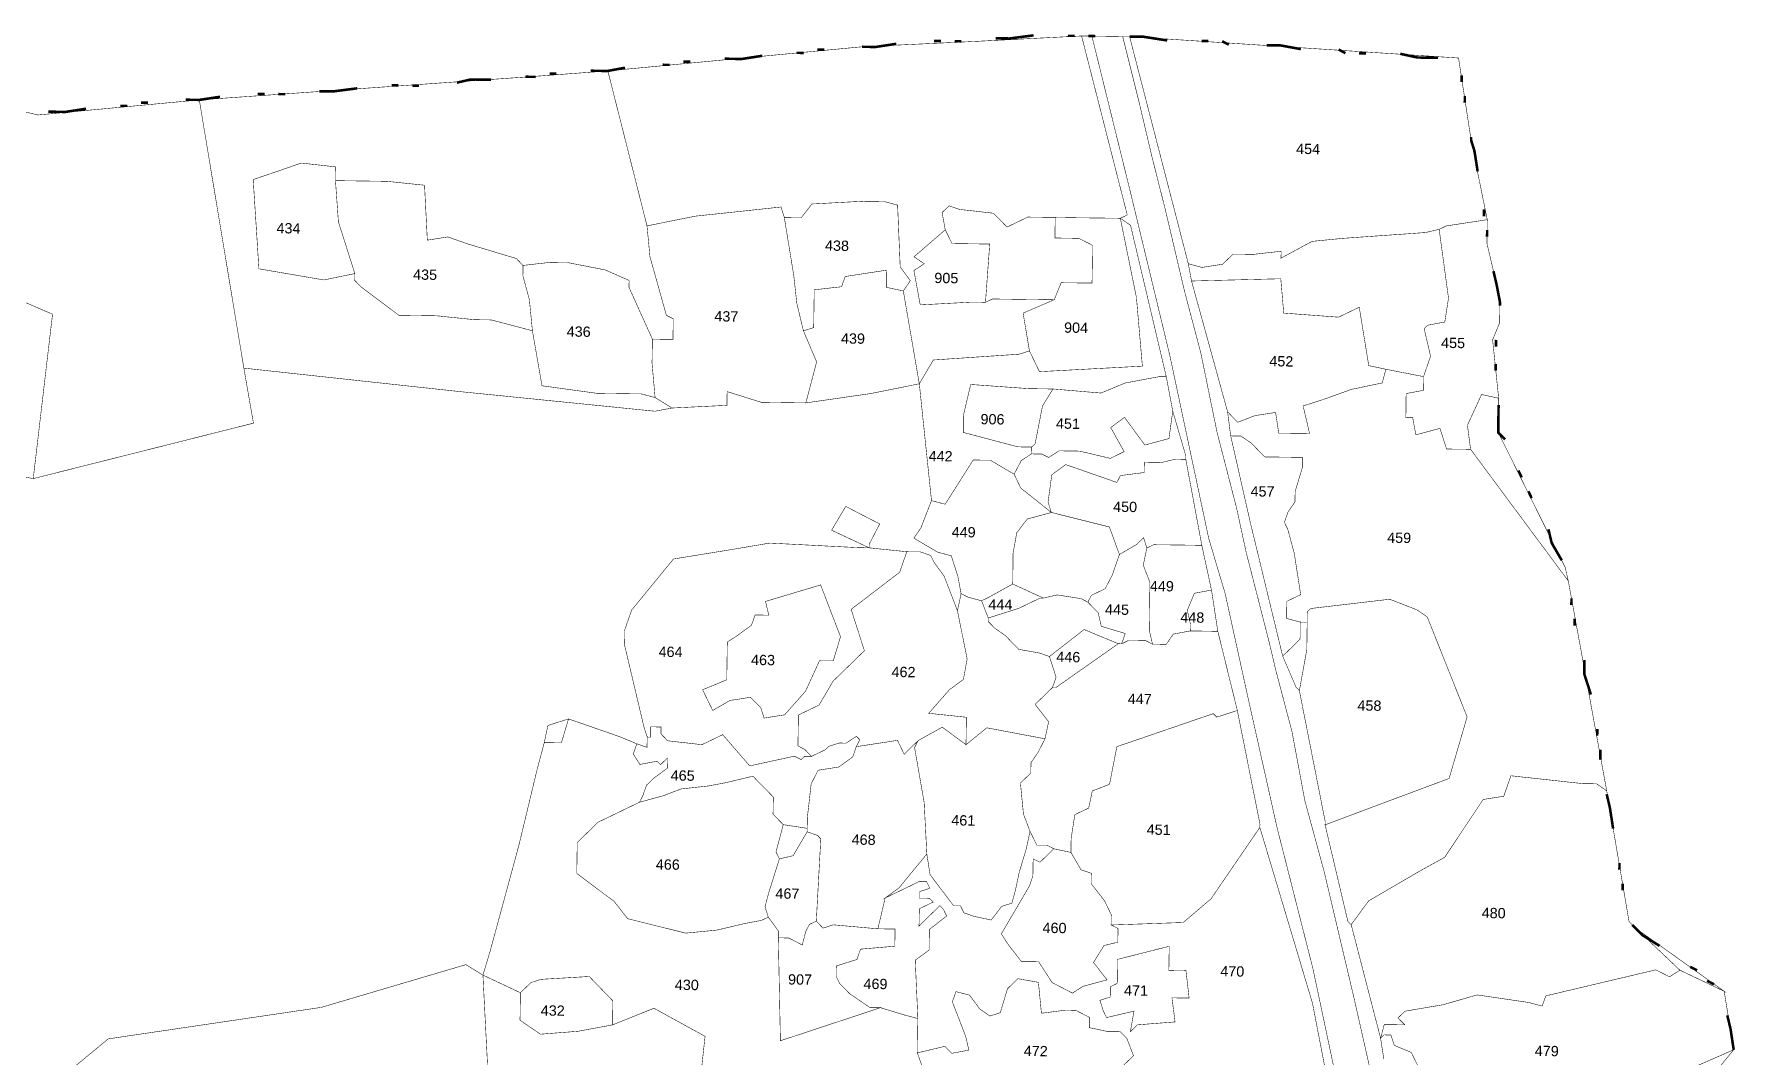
# Model space of a CAD drawing. Header units: metres. Extents: x 259278 to 277237, y 2171369 to 2185379.
# Drawn here: x 265601 to 267567, y 2176914 to 2178096 of the extents above; entities that cross this region are included whole.
import ezdxf

# ---------------------------------------------------------------- set-up
doc = ezdxf.new("R2010")
doc.units = ezdxf.units.M
doc.header["$MEASUREMENT"] = 0
for name, color, linetype in [('SURVEY NO.', 7, 'Continuous'), ('SURVEY PLOT BOUNDARY', 35, 'Continuous'), ('VILLAGE BOUNDARY', 212, 'Continuous')]:
    doc.layers.add(name, color=color, linetype=linetype)
doc.styles.add('PDF Arial', font='arial.ttf')

msp = doc.modelspace()

# ---------------------------------------------------------------- linework, layer by layer
at = {"layer": 'SURVEY PLOT BOUNDARY', "lineweight": 18, "const_width": 0.595}
for points in [[(266654.5, 2177869.9), (266618.4, 2177838.7), (266630.2, 2177830.6), (266618.2, 2177822.8), (266625.6, 2177783.1), (266685.2, 2177786.3), (266701, 2177786.1), (266709, 2177789.9), (266748.6, 2177789.4), (266780.4, 2177789), (266744.5, 2177773.6), (266751.8, 2177729.9), (266739.9, 2177726.1), (266640.7, 2177719.4), (266624.5, 2177691.9), (266606, 2177799.2), (266614.1, 2177811), (266602.4, 2177827), (266599.4, 2177898.4), (266583.6, 2177902.6), (266559.8, 2177902.9), (266500.3, 2177899.7), (266488.2, 2177884), (266468.4, 2177884.3), (266464.6, 2177896.2), (266365.3, 2177885.6), (266309.7, 2177874.4), (266264.4, 2178053.5), (266558.2, 2178081.4), (266689.1, 2178087.6), (266812.1, 2178093.9), (266864.9, 2177887), (266856.9, 2177883.2), (266805.4, 2177883.8), (266781.6, 2177884.2), (266749.9, 2177884.6), (266725.9, 2177873), (266710.3, 2177889), (266670.7, 2177893.5), (266658.9, 2177897.6), (266650.8, 2177889.8)], [(267281.1, 2177881.6), (267233.5, 2177874.3), (267225.5, 2177870.4), (267209.6, 2177866.7), (267114.3, 2177860), (267078.6, 2177856.5), (267042.7, 2177837.1), (267042.8, 2177845.1), (267011, 2177841.5), (266987.2, 2177841.8), (266975.2, 2177830.1), (266951.3, 2177826.4), (266935.5, 2177830.6), (266867.6, 2178093.2), (267247.9, 2178068.4), (267262.5, 2177973.1)], [(266309.7, 2177874.4), (266313.1, 2177838.7), (266332.1, 2177771), (266340, 2177767), (266339.7, 2177743.2), (266315.9, 2177743.5), (266288.9, 2177803.3), (266289, 2177811.3), (266261.4, 2177823.5), (266217.9, 2177832), (266198.1, 2177832.3), (266166.3, 2177828.7), (266158.5, 2177836.7), (266103.2, 2177853.3), (266079.5, 2177861.6), (266055.7, 2177857.9), (266052.5, 2177921.4), (266009, 2177925.9), (265949.5, 2177926.7), (265949.7, 2177942.6), (265910.1, 2177947), (265854.4, 2177927.9), (265861, 2177824.8), (265936.1, 2177811.9), (265971.9, 2177819.3), (265971.8, 2177811.4), (265979.6, 2177803.4), (266022.8, 2177771.1), (266066.4, 2177770.5), (266110, 2177766), (266129.8, 2177765.7), (266177.2, 2177753.2), (266188.3, 2177689.6), (266251.6, 2177680.9), (266303.2, 2177680.2), (266319, 2177676), (266338.6, 2177663.9), (266318.8, 2177660.2), (266093.1, 2177682.9), (265843.6, 2177710), (265792.1, 2178020), (266173.1, 2178046.7), (266264.4, 2178053.5)], [(265622.4, 2177772.3), (265600.1, 2177582.3), (264741.9, 2177748.1), (264914.1, 2177880.7), (265066.1, 2177981.8), (265066.4, 2178009.6), (265109.8, 2177993.1)], [(265792.1, 2178020), (265843.6, 2177710), (265854.7, 2177646.4), (265600.1, 2177582.3), (265622.4, 2177772.3), (265109.8, 2177993.1), (265066.4, 2178009.6), (265363.7, 2178001.7), (265419.2, 2178001), (265570, 2178011), (265605.6, 2178002.6)], [(265949.5, 2177926.7), (265952.9, 2177879.1), (265971.9, 2177819.3), (265936.1, 2177811.9), (265861, 2177824.8), (265854.4, 2177927.9), (265910.1, 2177947), (265949.7, 2177942.6)], [(266166.3, 2177828.7), (266166.2, 2177816.8), (266173.7, 2177789), (266177.2, 2177753.2), (266129.8, 2177765.7), (266110, 2177766), (266066.4, 2177770.5), (266022.8, 2177771.1), (265979.6, 2177803.4), (265971.8, 2177811.4), (265971.9, 2177819.3), (265952.9, 2177879.1), (265949.5, 2177926.7), (266009, 2177925.9), (266052.5, 2177921.4), (266055.7, 2177857.9), (266079.5, 2177861.6), (266103.2, 2177853.3), (266158.5, 2177836.7)], [(266468.4, 2177884.3), (266479.4, 2177816.7), (266482.9, 2177784.9), (266486.7, 2177769), (266490.5, 2177753.1), (266505.8, 2177717.2), (266493.3, 2177669.8), (266441.8, 2177670.5), (266402.3, 2177682.9), (266402.1, 2177667), (266338.6, 2177663.9), (266319, 2177676), (266315.5, 2177715.7), (266315.9, 2177743.5), (266339.7, 2177743.2), (266340, 2177767), (266332.1, 2177771), (266313.1, 2177838.7), (266309.7, 2177874.4), (266365.3, 2177885.6), (266464.6, 2177896.2)], [(266606, 2177799.2), (266586.3, 2177803.4), (266586.5, 2177823.2), (266538.8, 2177815.9), (266534.7, 2177804.1), (266503, 2177800.5), (266502.4, 2177756.9), (266490.5, 2177753.1), (266486.7, 2177769), (266482.9, 2177784.9), (266479.4, 2177816.7), (266468.4, 2177884.3), (266488.2, 2177884), (266500.3, 2177899.7), (266559.8, 2177902.9), (266583.6, 2177902.6), (266599.4, 2177898.4), (266602.4, 2177827), (266614.1, 2177811)], [(266781.6, 2177884.2), (266781.3, 2177860.4), (266809, 2177860), (266824.8, 2177851.9), (266824.2, 2177808.3), (266788.5, 2177808.7), (266780.4, 2177789), (266748.6, 2177789.4), (266709, 2177789.9), (266701, 2177786.1), (266705.9, 2177853.4), (266662.3, 2177854), (266654.5, 2177869.9), (266650.8, 2177889.8), (266658.9, 2177897.6), (266670.7, 2177893.5), (266710.3, 2177889), (266725.9, 2177873), (266749.9, 2177884.6)], [(266868.7, 2177875.1), (266910, 2177700.1), (266902.1, 2177700.2), (266862.4, 2177692.8), (266834.5, 2177681.2), (266779, 2177685.9), (266751.3, 2177686.3), (266683.9, 2177691.1), (266675.5, 2177655.5), (266675.3, 2177635.7), (266738.5, 2177619), (266754.4, 2177618.8), (266754.2, 2177610.9), (266742.3, 2177603.1), (266734.1, 2177587.4), (266706.6, 2177603.6), (266686.8, 2177603.8), (266654.4, 2177552.7), (266638.6, 2177556.9), (266624.5, 2177691.9), (266640.7, 2177719.4), (266739.9, 2177726.1), (266751.8, 2177729.9), (266763.4, 2177705.9), (266882.4, 2177712.3), (266875.5, 2177791.7), (266856.9, 2177883.2)], [(266856.9, 2177883.2), (266875.5, 2177791.7), (266882.4, 2177712.3), (266763.4, 2177705.9), (266751.8, 2177729.9), (266744.5, 2177773.6), (266780.4, 2177789), (266788.5, 2177808.7), (266824.2, 2177808.3), (266824.8, 2177851.9), (266809, 2177860), (266781.3, 2177860.4), (266781.6, 2177884.2), (266805.4, 2177883.8)], [(267225.5, 2177870.4), (267236.3, 2177791), (267232, 2177763.3), (267212.1, 2177759.6), (267208.1, 2177755.7), (267215.6, 2177723.8), (267207.4, 2177700.2), (267163.9, 2177708.7), (267144.1, 2177712.9), (267133.1, 2177780.4), (267109.2, 2177768.9), (267045.8, 2177773.6), (267042.4, 2177813.3), (266939.2, 2177810.7), (266935.5, 2177830.6), (266951.3, 2177826.4), (266975.2, 2177830.1), (266987.2, 2177841.8), (267011, 2177841.5), (267042.8, 2177845.1), (267042.7, 2177837.1), (267078.6, 2177856.5), (267114.3, 2177860), (267209.6, 2177866.7)], [(267294.3, 2177675.2), (267274.5, 2177679.5), (267258.2, 2177644), (267261.8, 2177616.2), (267234.1, 2177616.5), (267226.4, 2177640.4), (267198.6, 2177632.9), (267194.9, 2177652.7), (267187, 2177652.8), (267187.3, 2177680.6), (267207.2, 2177684.3), (267207.4, 2177700.2), (267215.6, 2177723.8), (267208.1, 2177755.7), (267212.1, 2177759.6), (267232, 2177763.3), (267236.3, 2177791), (267225.5, 2177870.4), (267233.5, 2177874.3), (267281.1, 2177881.6), (267280.8, 2177853.9), (267288.3, 2177822), (267295.8, 2177786.3), (267295.4, 2177762.5), (267287.3, 2177742.7)], [(266701, 2177786.1), (266685.2, 2177786.3), (266625.6, 2177783.1), (266618.2, 2177822.8), (266630.2, 2177830.6), (266618.4, 2177838.7), (266654.5, 2177869.9), (266662.3, 2177854), (266705.9, 2177853.4)], [(266315.9, 2177743.5), (266315.5, 2177715.7), (266319, 2177676), (266303.2, 2177680.2), (266251.6, 2177680.9), (266188.3, 2177689.6), (266177.2, 2177753.2), (266173.7, 2177789), (266166.2, 2177816.8), (266166.3, 2177828.7), (266198.1, 2177832.3), (266217.9, 2177832), (266261.4, 2177823.5), (266289, 2177811.3), (266288.9, 2177803.3)], [(266624.5, 2177691.9), (266568.8, 2177680.7), (266493.3, 2177669.8), (266505.8, 2177717.2), (266490.5, 2177753.1), (266502.4, 2177756.9), (266503, 2177800.5), (266534.7, 2177804.1), (266538.8, 2177815.9), (266586.5, 2177823.2), (266586.3, 2177803.4), (266606, 2177799.2)], [(267163.9, 2177708.7), (267159.7, 2177692.9), (267123.9, 2177685.4), (267092.1, 2177673.9), (267068.2, 2177666.3), (267075.7, 2177634.5), (267040, 2177634.9), (267036.4, 2177658.8), (267012.5, 2177655.1), (266992.6, 2177647.4), (266980.9, 2177659.5), (266939.2, 2177810.7), (267042.4, 2177813.3), (267045.8, 2177773.6), (267109.2, 2177768.9), (267133.1, 2177780.4), (267144.1, 2177712.9)], [(266910, 2177700.1), (266917.5, 2177660.3), (266913.1, 2177628.6), (266885.2, 2177621.1), (266861.8, 2177653.1), (266845.8, 2177641.4), (266861.3, 2177613.5), (266845.4, 2177605.7), (266809.8, 2177614.1), (266786, 2177614.4), (266774, 2177606.7), (266766.1, 2177610.7), (266754.2, 2177610.9), (266754.4, 2177618.8), (266758.4, 2177622.7), (266766.9, 2177666.2), (266779, 2177685.9), (266834.5, 2177681.2), (266862.4, 2177692.8), (266902.1, 2177700.2)], [(267419.2, 2177221.5), (267407.5, 2177229.6), (267391.6, 2177229.8), (267308.4, 2177238.9), (267300.2, 2177215.2), (267276.4, 2177211.5), (267231.9, 2177144.7), (267203.9, 2177129.2), (267144, 2177094.3), (267123.8, 2177066.8), (267119.9, 2177070.8), (267093.6, 2177182.2), (267237, 2177235.8), (267257.8, 2177306.9), (267211.7, 2177422.5), (267199.9, 2177430.6), (267168.4, 2177442.9), (267077, 2177432.2), (267073, 2177428.3), (267072.9, 2177416.4), (267064.9, 2177416.5), (267049.1, 2177420.7), (267049.4, 2177440.5), (267065.4, 2177448.2), (267058, 2177495.9), (267050.5, 2177523.8), (267046.6, 2177531.7), (267050.7, 2177543.6), (267058.8, 2177555.4), (267059, 2177567.3), (267067.3, 2177594.9), (267067.4, 2177606.8), (267055.5, 2177607), (267023.8, 2177607.4), (267008.2, 2177623.4), (266996.4, 2177631.5), (266984.5, 2177631.7), (266980.9, 2177659.5), (266992.6, 2177647.4), (267012.5, 2177655.1), (267036.4, 2177658.8), (267040, 2177634.9), (267075.7, 2177634.5), (267068.2, 2177666.3), (267092.1, 2177673.9), (267123.9, 2177685.4), (267159.7, 2177692.9), (267163.9, 2177708.7), (267207.4, 2177700.2), (267207.2, 2177684.3), (267187.3, 2177680.6), (267187, 2177652.8), (267194.9, 2177652.7), (267198.6, 2177632.9), (267226.4, 2177640.4), (267234.1, 2177616.5), (267261.8, 2177616.2), (267374.8, 2177464)], [(266779, 2177685.9), (266766.9, 2177666.2), (266758.4, 2177622.7), (266754.4, 2177618.8), (266738.5, 2177619), (266675.3, 2177635.7), (266675.5, 2177655.5), (266683.9, 2177691.1), (266751.3, 2177686.3)], [(267374.8, 2177464), (267261.8, 2177616.2), (267258.2, 2177644), (267274.5, 2177679.5), (267294.3, 2177675.2), (267293.8, 2177635.6), (267371.1, 2177479.9)], [(266734.1, 2177587.4), (266742.3, 2177603.1), (266754.2, 2177610.9), (266766.1, 2177610.7), (266774, 2177606.7), (266786, 2177614.4), (266809.8, 2177614.1), (266845.4, 2177605.7), (266861.3, 2177613.5), (266845.8, 2177641.4), (266861.8, 2177653.1), (266885.2, 2177621.1), (266913.1, 2177628.6), (266917.5, 2177660.3), (266932.6, 2177608.6), (266932.6, 2177604.6), (266920.7, 2177604.8), (266904.8, 2177601), (266885, 2177601.3), (266884.8, 2177589.4), (266857, 2177585.8), (266852.9, 2177577.9), (266805.6, 2177594.4), (266793.7, 2177598.5), (266777.7, 2177586.8), (266773.3, 2177555.1), (266777.2, 2177543.2), (266741.8, 2177571.4)], [(267064.9, 2177416.5), (267064.7, 2177396.7), (267052.6, 2177384.9), (267044.6, 2177377.1), (267007, 2177532.3), (266984.5, 2177631.7), (266996.4, 2177631.5), (267008.2, 2177623.4), (267023.8, 2177607.4), (267055.5, 2177607), (267067.4, 2177606.8), (267067.3, 2177594.9), (267059, 2177567.3), (267058.8, 2177555.4), (267050.7, 2177543.6), (267046.6, 2177531.7), (267050.5, 2177523.8), (267058, 2177495.9), (267065.4, 2177448.2), (267049.4, 2177440.5), (267049.1, 2177420.7)], [(266777.2, 2177543.2), (266749.3, 2177535.6), (266737.2, 2177519.9), (266732.9, 2177496.2), (266732.8, 2177484.3), (266732.5, 2177460.5), (266704.5, 2177445), (266696.5, 2177441.1), (266680.7, 2177445.3), (266672.8, 2177449.4), (266669.1, 2177469.2), (266661.5, 2177493.1), (266645.7, 2177497.3), (266618.2, 2177513.5), (266626.3, 2177525.3), (266638.6, 2177556.9), (266654.4, 2177552.7), (266686.8, 2177603.8), (266706.6, 2177603.6), (266734.1, 2177587.4), (266741.8, 2177571.4)], [(266777.2, 2177543.2), (266773.3, 2177555.1), (266777.7, 2177586.8), (266793.7, 2177598.5), (266805.6, 2177594.4), (266852.9, 2177577.9), (266857, 2177585.8), (266884.8, 2177589.4), (266885, 2177601.3), (266904.8, 2177601), (266920.7, 2177604.8), (266932.6, 2177604.6), (266951.1, 2177505.2), (266923.4, 2177505.6), (266895.6, 2177505.9), (266887.6, 2177502.1), (266883.8, 2177514), (266875.8, 2177506.2), (266855.8, 2177494.6), (266844.3, 2177526.4)], [(266566.5, 2177502.3), (266523.1, 2177522.7), (266539.4, 2177550.2), (266578.7, 2177529.9), (266566.5, 2177506.3)], [(266855.8, 2177494.6), (266847.6, 2177470.9), (266839.4, 2177455.1), (266823.5, 2177447.4), (266819.4, 2177439.5), (266811.5, 2177443.6), (266783.8, 2177447.9), (266767.9, 2177444.2), (266732.5, 2177460.5), (266732.8, 2177484.3), (266732.9, 2177496.2), (266737.2, 2177519.9), (266749.3, 2177535.6), (266777.2, 2177543.2), (266844.3, 2177526.4)], [(266566.5, 2177502.3), (266610, 2177497.8), (266601.8, 2177474.1), (266545.7, 2177431.2), (266561, 2177383.4), (266524.8, 2177348.2), (266508.6, 2177320.6), (266484.7, 2177309.1), (266484.2, 2177273.4), (266492.1, 2177269.3), (266499.9, 2177261.3), (266492, 2177261.4), (266488, 2177257.5), (266480.1, 2177261.5), (266428.4, 2177250.3), (266397.2, 2177286.4), (266373.2, 2177274.8), (266333.6, 2177279.3), (266325.8, 2177287.3), (266325.9, 2177295.3), (266314, 2177295.4), (266313.9, 2177283.5), (266309.9, 2177283.6), (266306.1, 2177295.5), (266283.5, 2177391), (266283.7, 2177406.8), (266292, 2177430.5), (266340.3, 2177489.4), (266407.9, 2177500.4), (266451.6, 2177507.8), (266554.6, 2177502.5)], [(266668.6, 2177429.6), (266679.8, 2177373.9), (266675.5, 2177350.2), (266659.5, 2177338.5), (266635.4, 2177311.1), (266678.9, 2177306.5), (266678.5, 2177274.8), (266651, 2177295), (266623.1, 2177279.5), (266607, 2177263.8), (266599.3, 2177279.8), (266551.6, 2177272.5), (266555.7, 2177280.4), (266551.8, 2177284.4), (266539.8, 2177276.6), (266531.8, 2177276.7), (266519.9, 2177272.9), (266515.9, 2177269), (266499.9, 2177261.3), (266492.1, 2177269.3), (266484.2, 2177273.4), (266484.7, 2177309.1), (266508.6, 2177320.6), (266524.8, 2177348.2), (266561, 2177383.4), (266545.7, 2177431.2), (266601.8, 2177474.1), (266610, 2177497.8), (266625.9, 2177497.6), (266637.7, 2177493.4), (266641.6, 2177485.5), (266653.3, 2177469.4)], [(266887.6, 2177502.1), (266883.4, 2177482.3), (266891.1, 2177462.4), (266890.9, 2177450.5), (266890.6, 2177422.7), (266890.4, 2177406.9), (266894.1, 2177391), (266886.2, 2177395), (266866.4, 2177395.3), (266858.4, 2177391.4), (266862.6, 2177403.3), (266834.9, 2177411.6), (266831.2, 2177427.5), (266823.3, 2177435.5), (266819.4, 2177439.5), (266823.5, 2177447.4), (266839.4, 2177455.1), (266847.6, 2177470.9), (266855.8, 2177494.6), (266875.8, 2177506.2), (266883.8, 2177514)], [(266894.1, 2177391), (266890.4, 2177406.9), (266890.6, 2177422.7), (266890.9, 2177450.5), (266891.1, 2177462.4), (266883.4, 2177482.3), (266887.6, 2177502.1), (266895.6, 2177505.9), (266923.4, 2177505.6), (266951.1, 2177505.2), (266962.3, 2177453.5), (266942.5, 2177449.8), (266934.3, 2177430.1), (266938, 2177414.2), (266937.9, 2177406.3), (266918.1, 2177402.6), (266910, 2177390.8)], [(266493, 2177336.7), (266468.8, 2177309.3), (266445, 2177305.6), (266441.2, 2177317.6), (266429.4, 2177329.6), (266405.6, 2177325.9), (266385.6, 2177314.3), (266374, 2177338.3), (266401.9, 2177349.8), (266402.5, 2177393.4), (266414.5, 2177401.2), (266430.5, 2177412.9), (266434.6, 2177424.7), (266450.5, 2177424.5), (266446.7, 2177440.4), (266510.4, 2177459.4), (266533.4, 2177399.6), (266525.1, 2177372), (266509.3, 2177372.2)], [(266374, 2177338.3), (266385.6, 2177314.3), (266405.6, 2177325.9), (266429.4, 2177329.6), (266441.2, 2177317.6), (266445, 2177305.6), (266468.8, 2177309.3), (266493, 2177336.7), (266509.3, 2177372.2), (266525.1, 2177372), (266533.4, 2177399.6), (266510.4, 2177459.4), (266446.7, 2177440.4), (266450.5, 2177424.5), (266434.6, 2177424.7), (266430.5, 2177412.9), (266414.5, 2177401.2), (266402.5, 2177393.4), (266401.9, 2177349.8)], [(266767.9, 2177444.2), (266764, 2177444.2), (266740, 2177432.6), (266704.2, 2177421.2), (266696.5, 2177441.1), (266704.5, 2177445), (266732.5, 2177460.5)], [(266696.5, 2177441.1), (266704.2, 2177421.2), (266704.1, 2177417.2), (266712, 2177409.2), (266723.8, 2177401.1), (266739.4, 2177385), (266763.1, 2177380.8), (266775, 2177376.7), (266778.8, 2177364.7), (266782.6, 2177352.8), (266778.5, 2177340.9), (266774.5, 2177337), (266758.4, 2177321.4), (266774, 2177301.3), (266769.8, 2177281.6), (266702.5, 2177294.3), (266678.5, 2177274.8), (266678.9, 2177306.5), (266635.4, 2177311.1), (266659.5, 2177338.5), (266675.5, 2177350.2), (266679.8, 2177373.9), (266668.6, 2177429.6), (266672.8, 2177449.4), (266680.7, 2177445.3)], [(266819.4, 2177439.5), (266823.3, 2177435.5), (266831.2, 2177427.5), (266834.9, 2177411.6), (266862.6, 2177403.3), (266858.4, 2177391.4), (266854.5, 2177391.5), (266815, 2177407.9), (266775, 2177376.7), (266763.1, 2177380.8), (266739.4, 2177385), (266723.8, 2177401.1), (266712, 2177409.2), (266704.1, 2177417.2), (266704.2, 2177421.2), (266740, 2177432.6), (266764, 2177444.2), (266767.9, 2177444.2), (266783.8, 2177447.9), (266811.5, 2177443.6)], [(266937.9, 2177406.3), (266938, 2177414.2), (266934.3, 2177430.1), (266942.5, 2177449.8), (266962.3, 2177453.5), (266969.6, 2177405.8)], [(267093.6, 2177182.2), (267093.7, 2177186.1), (267063.9, 2177337.2), (267072.5, 2177384.7), (267072.9, 2177416.4), (267073, 2177428.3), (267077, 2177432.2), (267168.4, 2177442.9), (267199.9, 2177430.6), (267211.7, 2177422.5), (267257.8, 2177306.9), (267237, 2177235.8)], [(266992.2, 2177314.3), (266968.4, 2177306.7), (266964.4, 2177310.7), (266852.9, 2177272.5), (266844.4, 2177229), (266824.5, 2177221.4), (266820.3, 2177201.6), (266804.3, 2177193.9), (266800, 2177166.2), (266799.8, 2177150.3), (266780, 2177154.5), (266772.2, 2177158.6), (266760.3, 2177158.7), (266752.5, 2177174.7), (266744.9, 2177194.6), (266741.4, 2177230.4), (266753.4, 2177242.1), (266753.6, 2177254), (266761.7, 2177265.8), (266769.8, 2177281.6), (266774, 2177301.3), (266758.4, 2177321.4), (266774.5, 2177337), (266778.5, 2177340.9), (266782.5, 2177340.9), (266854.5, 2177391.5), (266858.4, 2177391.4), (266866.4, 2177395.3), (266886.2, 2177395), (266894.1, 2177391), (266910, 2177390.8), (266918.1, 2177402.6), (266937.9, 2177406.3), (266969.6, 2177405.8)], [(266854.5, 2177391.5), (266782.5, 2177340.9), (266778.5, 2177340.9), (266782.6, 2177352.8), (266778.8, 2177364.7), (266775, 2177376.7), (266815, 2177407.9)], [(267044.6, 2177377.1), (267052.6, 2177384.9), (267064.7, 2177396.7), (267064.9, 2177416.5), (267072.9, 2177416.4), (267072.5, 2177384.7), (267063.9, 2177337.2), (267060, 2177341.2)], [(266190.9, 2177277.2), (266195.1, 2177297), (266219, 2177304.6), (266210.7, 2177276.9)], [(267018.2, 2177179.2), (266961.7, 2177096.6), (266929.6, 2177069.3), (266846.3, 2177066.4), (266846.4, 2177078.3), (266838.7, 2177094.3), (266823.1, 2177114.3), (266823.3, 2177126.2), (266811.4, 2177130.3), (266799.8, 2177150.3), (266800, 2177166.2), (266804.3, 2177193.9), (266820.3, 2177201.6), (266824.5, 2177221.4), (266844.4, 2177229), (266852.9, 2177272.5), (266964.4, 2177310.7), (266968.4, 2177306.7), (266992.2, 2177314.3), (267018.3, 2177183.1)], [(266499.9, 2177261.3), (266515.9, 2177269), (266519.9, 2177272.9), (266531.8, 2177276.7), (266539.8, 2177276.6), (266551.8, 2177284.4), (266555.7, 2177280.4), (266551.6, 2177272.5), (266547.5, 2177260.7), (266531.5, 2177249), (266507.6, 2177245.3), (266499.5, 2177229.6), (266495, 2177190), (266494.9, 2177178.1), (266467.2, 2177182.4), (266455.4, 2177194.4), (266455.6, 2177206.3), (266455.7, 2177214.3), (266436.1, 2177234.3), (266432.2, 2177238.4), (266400.4, 2177230.8), (266380.5, 2177227.1), (266348.8, 2177223.6), (266328.8, 2177215.9), (266301, 2177208.3), (266305, 2177216.2), (266309.2, 2177228.1), (266317.2, 2177235.9), (266333.2, 2177247.6), (266333.4, 2177259.5), (266325.3, 2177251.6), (266321.4, 2177255.7), (266301.5, 2177252), (266293.8, 2177264), (266297.9, 2177275.8), (266309.7, 2177271.7), (266309.9, 2177283.6), (266313.9, 2177283.5), (266314, 2177295.4), (266325.9, 2177295.3), (266325.8, 2177287.3), (266333.6, 2177279.3), (266373.2, 2177274.8), (266397.2, 2177286.4), (266428.4, 2177250.3), (266480.1, 2177261.5), (266488, 2177257.5), (266492, 2177261.4)], [(266633.2, 2177148.5), (266601, 2177109.3), (266585, 2177097.6), (266576.6, 2177062), (266525.1, 2177066.6), (266513.2, 2177062.8), (266505.4, 2177070.9), (266510.6, 2177166), (266506.7, 2177170), (266494.8, 2177174.1), (266494.9, 2177178.1), (266495, 2177190), (266499.5, 2177229.6), (266507.6, 2177245.3), (266531.5, 2177249), (266547.5, 2177260.7), (266551.6, 2177272.5), (266599.3, 2177279.8), (266607, 2177263.8), (266623.1, 2177279.5), (266619, 2177271.6), (266630.1, 2177208)], [(266769.8, 2177281.6), (266761.7, 2177265.8), (266753.6, 2177254), (266753.4, 2177242.1), (266741.4, 2177230.4), (266744.9, 2177194.6), (266752.5, 2177174.7), (266748.3, 2177154.9), (266740, 2177127.3), (266735.8, 2177107.5), (266731.6, 2177091.7), (266719.7, 2177087.9), (266707.6, 2177072.2), (266687.8, 2177076.4), (266676, 2177080.5), (266672.1, 2177088.5), (266664.2, 2177088.6), (266636.9, 2177124.7), (266633.2, 2177148.5), (266630.1, 2177208), (266619, 2177271.6), (266623.1, 2177279.5), (266651, 2177295), (266678.5, 2177274.8), (266702.5, 2177294.3)], [(266467.2, 2177182.4), (266458.8, 2177150.8), (266462.7, 2177142.8), (266450.3, 2177103.3), (266446.1, 2177087.5), (266449.9, 2177075.5), (266441.9, 2177071.7), (266422.1, 2177068), (266406.2, 2177064.2), (266390.2, 2177060.5), (266354.5, 2177057), (266287.3, 2177073.7), (266271.7, 2177093.7), (266228.5, 2177126), (266229, 2177161.7), (266253.1, 2177185.2), (266301, 2177208.3), (266328.8, 2177215.9), (266348.8, 2177223.6), (266380.5, 2177227.1), (266400.4, 2177230.8), (266432.2, 2177238.4), (266436.1, 2177234.3), (266455.7, 2177214.3), (266455.6, 2177206.3), (266455.4, 2177194.4)], [(267503.8, 2177014.2), (267491.8, 2177006.5), (267476, 2177014.6), (267348.8, 2176984.5), (267344.6, 2176972.7), (267328.8, 2176976.9), (267269.5, 2176985.6), (267229.7, 2176974.2), (267186, 2176966.8), (267177.9, 2176959), (267185.8, 2176951), (267162, 2176951.3), (267157.8, 2176935.5), (267123.8, 2177066.8), (267144, 2177094.3), (267203.9, 2177129.2), (267231.9, 2177144.7), (267276.4, 2177211.5), (267300.2, 2177215.2), (267308.4, 2177238.9), (267391.6, 2177229.8), (267407.5, 2177229.6), (267419.2, 2177221.5), (267445, 2177070.5), (267452.9, 2177062.5)], [(266494.9, 2177178.1), (266494.8, 2177174.1), (266478.6, 2177146.5), (266462.7, 2177142.8), (266458.8, 2177150.8), (266467.2, 2177182.4)], [(266461.5, 2177051.6), (266461.6, 2177059.5), (266449.9, 2177075.5), (266446.1, 2177087.5), (266450.3, 2177103.3), (266462.7, 2177142.8), (266478.6, 2177146.5), (266494.8, 2177174.1), (266506.7, 2177170), (266510.6, 2177166), (266505.4, 2177070.9), (266497.4, 2177067), (266493.3, 2177059.1), (266489.1, 2177043.3), (266481.3, 2177047.4), (266473.4, 2177051.4)], [(266799.8, 2177150.3), (266811.4, 2177130.3), (266823.3, 2177126.2), (266823.1, 2177114.3), (266838.7, 2177094.3), (266846.4, 2177078.3), (266846.3, 2177066.4), (266854.2, 2177062.4), (266854, 2177046.5), (266838, 2177042.7), (266825.9, 2177023.1), (266841.5, 2177003), (266813.6, 2176995.5), (266801.6, 2176987.7), (266778, 2176999.9), (266762.5, 2177023.9), (266742.6, 2177024.1), (266727, 2177044.2), (266719.3, 2177056.2), (266735.5, 2177083.7), (266751.7, 2177111.3), (266755.8, 2177123.1), (266755.9, 2177131), (266756.1, 2177142.9), (266764, 2177138.9), (266772, 2177146.7), (266780, 2177154.5)], [(266579.4, 2176970.8), (266567.5, 2176970.9), (266543.9, 2176987.1), (266532.2, 2176999.1), (266528.3, 2177007.1), (266528.5, 2177019), (266552.4, 2177026.6), (266556.5, 2177038.5), (266596.2, 2177041.9), (266596.4, 2177057.8), (266596.4, 2177061.7), (266576.6, 2177062), (266585, 2177097.6), (266624.9, 2177116.9), (266632.8, 2177116.8), (266636.7, 2177108.8), (266624.8, 2177105), (266624.7, 2177097.1), (266636.5, 2177096.9), (266640.5, 2177092.9), (266624.5, 2177085.2), (266624.2, 2177065.3), (266648.3, 2177088.8), (266652.2, 2177084.8), (266656.1, 2177076.8), (266636.1, 2177061.2), (266635.8, 2177037.4), (266619.8, 2177025.7), (266622.8, 2176958.3), (266607, 2176962.5)], [(266576.6, 2177062), (266596.4, 2177061.7), (266596.4, 2177057.8), (266596.2, 2177041.9), (266556.5, 2177038.5), (266552.4, 2177026.6), (266528.5, 2177019), (266528.3, 2177007.1), (266532.2, 2176999.1), (266543.9, 2176987.1), (266567.5, 2176970.9), (266579.4, 2176970.8), (266463.9, 2176932.6), (266461.5, 2177051.6), (266473.4, 2177051.4), (266481.3, 2177047.4), (266489.1, 2177043.3), (266493.3, 2177059.1), (266497.4, 2177067), (266505.4, 2177070.9), (266513.2, 2177062.8), (266525.1, 2177066.6)], [(267555, 2176989.8), (267503.8, 2177014.2), (267452.9, 2177062.5)], [(266916.6, 2176982.2), (266920.2, 2176954.4), (266876.5, 2176951), (266868.5, 2176943.2), (266872.7, 2176966.9), (266840.9, 2176959.4), (266837.1, 2176967.4), (266833.3, 2176979.3), (266845.2, 2176983.2), (266845.4, 2176995.1), (266853.3, 2176998.9), (266853.7, 2177026.7), (266913.4, 2177041.8), (266913, 2177014), (266932.8, 2177013.7), (266936.4, 2176982)], [(266837.1, 2176967.4), (266840.9, 2176959.4), (266872.7, 2176966.9), (266868.5, 2176943.2), (266876.5, 2176951), (266920.2, 2176954.4), (266916.6, 2176982.2), (266936.4, 2176982), (266932.8, 2177013.7), (266913, 2177014), (266913.4, 2177041.8), (266853.7, 2177026.7), (266853.3, 2176998.9), (266845.4, 2176995.1), (266845.2, 2176983.2), (266833.3, 2176979.3)], [(266120, 2177008.5), (266163.3, 2176988.1), (266162.9, 2176956.3), (266186.5, 2176940.2), (266230.1, 2176943.6), (266269.9, 2176951), (266317.7, 2176970.2), (266376.8, 2176937.7), (266367.7, 2176854.5), (266327.6, 2176819.4), (266327.3, 2176795.6), (266350.8, 2176767.5), (266390.4, 2176767), (266528.3, 2176701.8), (266583.7, 2176693.1), (266611.4, 2176688.8), (266643.1, 2176688.4), (266372.8, 2176632.4), (266138.2, 2176580), (266138.3, 2176591.8), (266128.5, 2176750.6), (266126.3, 2176885.4)], [(266269.9, 2176951), (266230.1, 2176943.6), (266186.5, 2176940.2), (266162.9, 2176956.3), (266163.3, 2176988.1), (266175.4, 2176999.8), (266187.3, 2177003.6), (266242.9, 2177006.9), (266270.2, 2176978.7)]]:
    msp.add_lwpolyline(points, close=True, dxfattribs=at)
for points in [[(267101.3, 2176860.9), (267079, 2176976.2), (267018.2, 2177179.2), (267018.3, 2177183.1), (266992.2, 2177314.3), (266969.6, 2177405.8), (266962.3, 2177453.5), (266951.1, 2177505.2), (266932.6, 2177604.6), (266932.6, 2177608.6), (266917.5, 2177660.3), (266910, 2177700.1), (266868.7, 2177875.1), (266856.9, 2177883.2), (266864.9, 2177887), (266812.1, 2178093.9), (266824, 2178093.8), (266869.2, 2177910.8), (266914.3, 2177723.8), (266959.1, 2177513.1), (266978.1, 2177449.4), (267004.3, 2177330), (267038.1, 2177178.9), (267079.6, 2177015.8), (267105.7, 2176892.5)], [(267105.7, 2176892.5), (267079.6, 2177015.8), (267038.1, 2177178.9), (267004.3, 2177330), (266978.1, 2177449.4), (266959.1, 2177513.1), (266914.3, 2177723.8), (266869.2, 2177910.8), (266824, 2178093.8), (266859.6, 2178093.3), (266878.5, 2178017.7), (266893.5, 2177954.1), (266908.6, 2177894.4), (266931.1, 2177798.9), (266950, 2177727.3), (266968.7, 2177635.9), (266980, 2177592.1), (266991.3, 2177548.3), (267002.5, 2177496.6), (267029, 2177393.2), (267036.5, 2177361.4), (267055.4, 2177289.7), (267070.2, 2177210.2), (267092.9, 2177126.7), (267107.9, 2177063), (267126.7, 2176983.5), (267149.2, 2176884)], [(267149.2, 2176884), (267126.7, 2176983.5), (267107.9, 2177063), (267092.9, 2177126.7), (267070.2, 2177210.2), (267055.4, 2177289.7), (267036.5, 2177361.4), (267029, 2177393.2), (267002.5, 2177496.6), (266991.3, 2177548.3), (266980, 2177592.1), (266968.7, 2177635.9), (266950, 2177727.3), (266931.1, 2177798.9), (266908.6, 2177894.4), (266893.5, 2177954.1), (266878.5, 2178017.7), (266859.6, 2178093.3), (266867.6, 2178093.2), (266935.5, 2177830.6), (266939.2, 2177810.7), (266980.9, 2177659.5), (266984.5, 2177631.7), (267007, 2177532.3), (267044.6, 2177377.1), (267060, 2177341.2), (267063.9, 2177337.2), (267093.7, 2177186.1), (267093.6, 2177182.2), (267119.9, 2177070.8), (267123.8, 2177066.8), (267157.8, 2176935.5), (267161.5, 2176911.6)], [(266867.6, 2178093.2), (266867.6, 2178093.2)], [(265600.1, 2177582.3), (265854.7, 2177646.4), (265843.6, 2177710), (266093.1, 2177682.9), (266318.8, 2177660.2), (266338.6, 2177663.9), (266402.1, 2177667), (266402.3, 2177682.9), (266441.8, 2177670.5), (266493.3, 2177669.8), (266568.8, 2177680.7), (266624.5, 2177691.9), (266638.6, 2177556.9), (266626.3, 2177525.3), (266618.2, 2177513.5), (266645.7, 2177497.3), (266661.5, 2177493.1), (266669.1, 2177469.2), (266672.8, 2177449.4), (266668.6, 2177429.6), (266653.3, 2177469.4), (266641.6, 2177485.5), (266637.7, 2177493.4), (266625.9, 2177497.6), (266610, 2177497.8), (266566.5, 2177502.3), (266566.5, 2177506.3), (266578.7, 2177529.9), (266539.4, 2177550.2), (266523.1, 2177522.7), (266566.5, 2177502.3), (266554.6, 2177502.5), (266451.6, 2177507.8), (266407.9, 2177500.4), (266340.3, 2177489.4), (266292, 2177430.5), (266283.7, 2177406.8), (266283.5, 2177391), (266306.1, 2177295.5), (266309.9, 2177283.6), (266309.7, 2177271.7), (266297.9, 2177275.8), (266278.2, 2177284), (266219, 2177304.6), (266195.1, 2177297), (266190.9, 2177277.2), (266182.5, 2177245.6), (266161.6, 2177158.6), (266128.3, 2177036.1), (266120, 2177008.5), (266100.3, 2177020.6), (265933.1, 2176971.2), (265686.8, 2176934.8), (265634.7, 2176891.8)], [(266367.7, 2176854.5), (266376.8, 2176937.7), (266317.7, 2176970.2), (266269.9, 2176951), (266270.2, 2176978.7), (266242.9, 2177006.9), (266187.3, 2177003.6), (266175.4, 2176999.8), (266163.3, 2176988.1), (266120, 2177008.5), (266128.3, 2177036.1), (266161.6, 2177158.6), (266182.5, 2177245.6), (266190.9, 2177277.2), (266210.7, 2177276.9), (266219, 2177304.6), (266278.2, 2177284), (266297.9, 2177275.8), (266293.8, 2177264), (266301.5, 2177252), (266321.4, 2177255.7), (266325.3, 2177251.6), (266333.4, 2177259.5), (266333.2, 2177247.6), (266317.2, 2177235.9), (266309.2, 2177228.1), (266305, 2177216.2), (266301, 2177208.3), (266253.1, 2177185.2), (266229, 2177161.7), (266228.5, 2177126), (266271.7, 2177093.7), (266287.3, 2177073.7), (266354.5, 2177057), (266390.2, 2177060.5), (266406.2, 2177064.2), (266422.1, 2177068), (266441.9, 2177071.7), (266449.9, 2177075.5), (266461.6, 2177059.5), (266461.5, 2177051.6), (266463.9, 2176932.6), (266579.4, 2176970.8), (266607, 2176962.5), (266622.8, 2176958.3), (266622.3, 2176918.6), (266637.6, 2176874.8)], [(266856, 2176899.7), (266872.1, 2176915.4), (266864.4, 2176935.3), (266856.6, 2176943.4), (266840.7, 2176943.6), (266821, 2176947.8), (266821.1, 2176959.7), (266805.4, 2176967.8), (266793.5, 2176968), (266765.7, 2176964.4), (266762.2, 2177000.1), (266738.4, 2177004.4), (266726.4, 2176992.6), (266718.1, 2176965), (266706.1, 2176961.2), (266694.4, 2176969.3), (266682.7, 2176985.3), (266666.9, 2176989.4), (266662.7, 2176977.6), (266678.1, 2176937.7), (266681.8, 2176921.8), (266662, 2176918.1), (266654.1, 2176926.2), (266622.3, 2176918.6), (266622.8, 2176958.3), (266619.8, 2177025.7), (266635.8, 2177037.4), (266636.1, 2177061.2), (266656.1, 2177076.8), (266652.2, 2177084.8), (266648.3, 2177088.8), (266624.2, 2177065.3), (266624.5, 2177085.2), (266640.5, 2177092.9), (266636.5, 2177096.9), (266624.7, 2177097.1), (266624.8, 2177105), (266636.7, 2177108.8), (266632.8, 2177116.8), (266624.9, 2177116.9), (266585, 2177097.6), (266601, 2177109.3), (266633.2, 2177148.5), (266636.9, 2177124.7), (266664.2, 2177088.6), (266672.1, 2177088.5), (266676, 2177080.5), (266687.8, 2177076.4), (266707.6, 2177072.2), (266719.7, 2177087.9), (266731.6, 2177091.7), (266735.8, 2177107.5), (266740, 2177127.3), (266748.3, 2177154.9), (266752.5, 2177174.7), (266760.3, 2177158.7), (266772.2, 2177158.6), (266780, 2177154.5), (266772, 2177146.7), (266764, 2177138.9), (266756.1, 2177142.9), (266755.9, 2177131), (266755.8, 2177123.1), (266751.7, 2177111.3), (266735.5, 2177083.7), (266719.3, 2177056.2), (266727, 2177044.2), (266742.6, 2177024.1), (266762.5, 2177023.9), (266778, 2176999.9), (266801.6, 2176987.7), (266813.6, 2176995.5), (266841.5, 2177003), (266825.9, 2177023.1), (266838, 2177042.7), (266854, 2177046.5), (266854.2, 2177062.4), (266846.3, 2177066.4), (266929.6, 2177069.3), (266961.7, 2177096.6), (267018.2, 2177179.2), (267079, 2176976.2), (267101.3, 2176860.9)], [(265634.7, 2176891.8), (265686.8, 2176934.8), (265933.1, 2176971.2), (266100.3, 2177020.6), (266120, 2177008.5), (266126.3, 2176885.4)], [(267201, 2176903.2), (267193.3, 2176919.1), (267173.6, 2176927.3), (267169.7, 2176939.3), (267161.8, 2176939.4), (267157.8, 2176935.5), (267162, 2176951.3), (267185.8, 2176951), (267177.9, 2176959), (267186, 2176966.8), (267229.7, 2176974.2), (267269.5, 2176985.6), (267328.8, 2176976.9), (267344.6, 2176972.7), (267348.8, 2176984.5), (267476, 2177014.6), (267491.8, 2177006.5), (267503.8, 2177014.2), (267555, 2176989.8), (267566, 2176922.2), (267522.1, 2176903)], [(266637.6, 2176874.8), (266622.3, 2176918.6), (266654.1, 2176926.2), (266662, 2176918.1), (266681.8, 2176921.8), (266678.1, 2176937.7), (266662.7, 2176977.6), (266666.9, 2176989.4), (266682.7, 2176985.3), (266694.4, 2176969.3), (266706.1, 2176961.2), (266718.1, 2176965), (266726.4, 2176992.6), (266738.4, 2177004.4), (266762.2, 2177000.1), (266765.7, 2176964.4), (266793.5, 2176968), (266805.4, 2176967.8), (266821.1, 2176959.7), (266821, 2176947.8), (266840.7, 2176943.6), (266856.6, 2176943.4), (266864.4, 2176935.3), (266872.1, 2176915.4), (266856, 2176899.7)], [(267161.5, 2176911.6), (267157.8, 2176935.5), (267161.8, 2176939.4), (267169.7, 2176939.3), (267173.6, 2176927.3), (267193.3, 2176919.1), (267201, 2176903.2)], [(267522.1, 2176903), (267566, 2176922.2), (267549.9, 2176902.6)]]:
    msp.add_lwpolyline(points, dxfattribs=at)
at = {"layer": 'VILLAGE BOUNDARY', "const_width": 2.97}
for points in [[(266641.5, 2178088.2), (266649.4, 2178088.1)], [(266665.3, 2178087.9), (266673.2, 2178087.8)], [(266712.9, 2178091.2), (266728.8, 2178091), (266756.6, 2178094.6)], [(266796.2, 2178094.1), (266804.1, 2178094)], [(266820, 2178093.8), (266824, 2178093.8), (266827.9, 2178093.7)], [(266867.6, 2178093.2), (266883.4, 2178093), (266911.1, 2178088.7)], [(266950.8, 2178088.2), (266958.7, 2178088.1)], [(266974.6, 2178087.8), (266982.4, 2178083.8)], [(266399.4, 2178067.6), (266419.2, 2178067.3), (266443, 2178071)], [(266482.7, 2178074.4), (266490.7, 2178074.3)], [(266506.6, 2178078.1), (266514.5, 2178078)], [(266558.2, 2178081.4), (266574, 2178081.2), (266597.9, 2178084.8)], [(267026, 2178083.2), (267041.9, 2178083), (267065.6, 2178078.7)], [(267109.2, 2178078.2), (267117.1, 2178074.1)], [(267133, 2178073.9), (267140.9, 2178073.8)], [(267180.5, 2178073.3), (267200.3, 2178069), (267224.1, 2178068.7)], [(266169.2, 2178046.8), (266173.1, 2178046.7), (266181.1, 2178046.6)], [(266197, 2178050.4), (266204.9, 2178050.3)], [(266244.6, 2178053.7), (266260.4, 2178053.5), (266264.4, 2178053.5), (266284.3, 2178057.2)], [(266327.9, 2178060.6), (266335.9, 2178060.5)], [(266351.8, 2178064.2), (266359.7, 2178064.1)], [(267251.6, 2178048.5), (267251.5, 2178040.6)], [(265859.6, 2178027), (265867.6, 2178026.9)], [(265883.4, 2178026.7), (265891.4, 2178026.6)], [(265931, 2178030), (265946.9, 2178029.8), (265974.7, 2178033.4)], [(266014.4, 2178036.9), (266022.3, 2178036.8)], [(266038.2, 2178036.6), (266046.1, 2178036.5)], [(266089.8, 2178039.9), (266105.7, 2178043.6), (266129.5, 2178043.3)], [(265617.5, 2178006.4), (265637.3, 2178006.1), (265661.2, 2178009.8)], [(265700.9, 2178013.2), (265708.8, 2178013.1)], [(265724.7, 2178016.9), (265732.6, 2178016.8)], [(265776.3, 2178020.2), (265792.1, 2178020), (265816, 2178023.6)], [(267255.2, 2178024.7), (267255.1, 2178016.8)], [(267262.5, 2177977), (267262.5, 2177973.1), (267266.3, 2177961.1), (267270, 2177937.3)], [(267277.3, 2177893.6), (267277.2, 2177885.6)], [(267281, 2177869.7), (267280.9, 2177861.8)], [(267288.3, 2177822), (267292, 2177806.1), (267295.8, 2177786.3), (267295.7, 2177782.3)], [(267291.2, 2177742.7), (267291.1, 2177734.8)], [(267290.9, 2177714.9), (267290.8, 2177707)], [(267294.2, 2177667.3), (267294, 2177651.4), (267293.8, 2177635.6), (267301.6, 2177627.6)], [(267317, 2177591.7), (267320.9, 2177583.7)], [(267328.6, 2177567.7), (267332.5, 2177559.7)], [(267351.8, 2177523.8), (267355.6, 2177507.9), (267367.2, 2177487.9)], [(267378.5, 2177444.1), (267378.4, 2177436.2)], [(267382.2, 2177420.3), (267382.1, 2177412.4)], [(267393.5, 2177372.6), (267393.2, 2177356.7), (267400.9, 2177332.8)], [(267408.3, 2177293.1), (267408.2, 2177285.1)], [(267411.9, 2177269.2), (267411.8, 2177257.3)], [(267419.2, 2177217.6), (267422.9, 2177201.7), (267426.6, 2177177.8)], [(267434, 2177138.1), (267433.9, 2177130.2)], [(267437.7, 2177114.2), (267437.6, 2177106.3)], [(267448.9, 2177066.5), (267452.9, 2177062.5), (267460.7, 2177054.5), (267480.3, 2177042.3)], [(267515.7, 2177018.1), (267523.6, 2177014)], [(267535.3, 2177001.9), (267543.2, 2176997.9)], [(267558.6, 2176962), (267562.4, 2176946.1), (267566, 2176922.2)]]:
    msp.add_lwpolyline(points, dxfattribs=at)

# ---------------------------------------------------------------- texts
at = {"layer": 'SURVEY NO.', "char_height": 11.89, "attachment_point": 7, "rotation": 359.2544, "style": 'PDF Arial'}
for s, insert in [('454', (267060.1, 2177957.4)), ('434', (265881.3, 2177865.7)), ('438', (266515.4, 2177845.6)), ('435', (266039.2, 2177812.1)), ('905', (266641.8, 2177808.2)), ('437', (266387.5, 2177763.9)), ('436', (266216.8, 2177746.3)), ('904', (266791.8, 2177750.8)), ('439', (266533.9, 2177738.3)), ('455', (267227.7, 2177733.2)), ('452', (267029.1, 2177712)), ('906', (266695.2, 2177645)), ('451', (266782.4, 2177639.9)), ('442', (266635.2, 2177602.5)), ('457', (267007.4, 2177561.6)), ('450', (266848.5, 2177543.8)), ('449', (266661.8, 2177514.5)), ('459', (267165.3, 2177508)), ('449', (266891, 2177452.1)), ('444', (266704.3, 2177431)), ('445', (266839.1, 2177425)), ('448', (266926.2, 2177415.9)), ('464', (266323, 2177376.2)), ('463', (266429.9, 2177366.8)), ('446', (266782.8, 2177370.2)), ('462', (266592.3, 2177352.9)), ('447', (266865.5, 2177321.9)), ('458', (267131, 2177314.1)), ('465', (266337, 2177233.2)), ('461', (266661.4, 2177181.4)), ('451', (266887.3, 2177170.6)), ('468', (266546.2, 2177159.1)), ('466', (266319.8, 2177130.4)), ('467', (266458.1, 2177096.8)), ('480', (267274.6, 2177074.3)), ('460', (266766.9, 2177057.1)), ('907', (266472.7, 2176997.5)), ('470', (266972.4, 2177006.9)), ('430', (266341.8, 2176991.3)), ('469', (266559.9, 2176992.4)), ('471', (266861.1, 2176984.9)), ('432', (266186.8, 2176961.6)), ('472', (266745.2, 2176915)), ('479', (267336, 2176914.9))]:
    msp.add_mtext(s, dxfattribs=dict(at, insert=insert))

doc.saveas('drawing.dxf')
